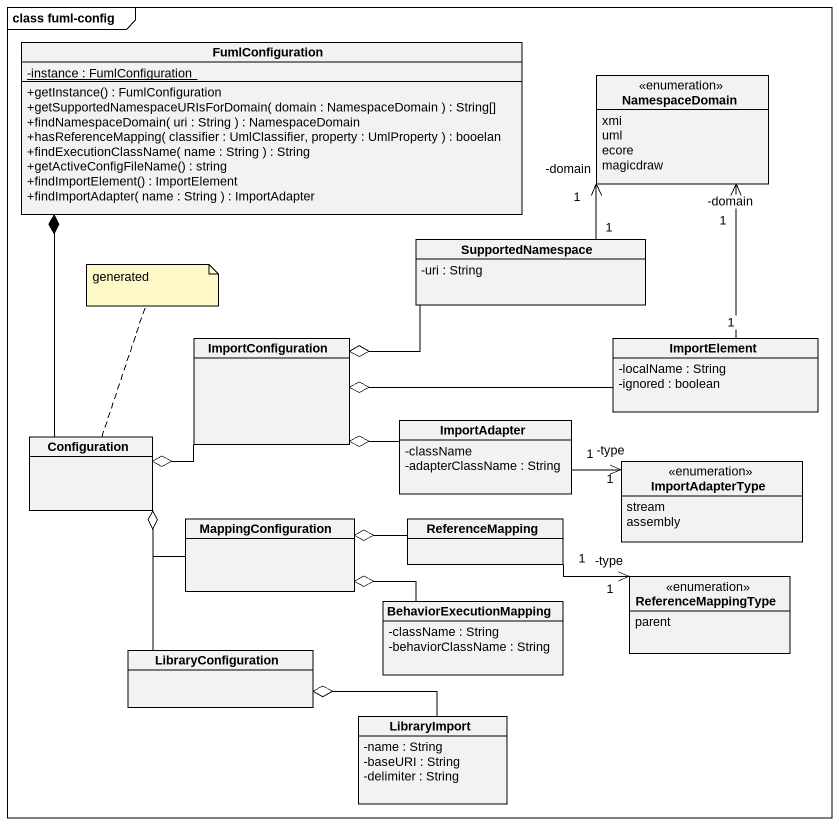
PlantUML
@startuml
mainframe class fuml-config
hide circle
hide empty members
skinparam classAttributeIconSize 0
class FumlConfiguration {
  {static} -instance : FumlConfiguration
  +getInstance() : FumlConfiguration
  +getSupportedNamespaceURIsForDomain( domain : NamespaceDomain ) : String[]
  +findNamespaceDomain( uri : String ) : NamespaceDomain
  +hasReferenceMapping( classifier : UmlClassifier, property : UmlProperty ) : booelan
  +findExecutionClassName( name : String ) : String
  +getActiveConfigFileName() : string
  +findImportElement() : ImportElement
  +findImportAdapter( name : String ) : ImportAdapter
}
enum NamespaceDomain {
  xmi
  uml
  ecore
  magicdraw
}
class SupportedNamespace {
  -uri : String
}
class ImportConfiguration
class ImportElement {
  -localName : String
  -ignored : boolean
}
class Configuration
class ImportAdapter {
  -className
  -adapterClassName : String
}
enum ImportAdapterType {
  stream
  assembly
}
class MappingConfiguration
class ReferenceMapping
class BehaviorExecutionMapping {
  -className : String
  -behaviorClassName : String
}
enum ReferenceMappingType {
  parent
}
class LibraryConfiguration
class LibraryImport {
  -name : String
  -baseURI : String
  -delimiter : String
}
FumlConfiguration *-- Configuration
SupportedNamespace "1" -up-> "-domain\n1" NamespaceDomain
ImportConfiguration o-right- SupportedNamespace
ImportConfiguration o-right- ImportElement
ImportConfiguration o-right- ImportAdapter
ImportElement "1" -up-> "-domain\n1" NamespaceDomain
Configuration o-right- ImportConfiguration
Configuration o-right- MappingConfiguration
Configuration o-- LibraryConfiguration
ImportAdapter "1" -right-> "-type\n1" ImportAdapterType
MappingConfiguration o-right- ReferenceMapping
MappingConfiguration o-right- BehaviorExecutionMapping
ReferenceMapping "1" -right-> "-type\n1" ReferenceMappingType
LibraryConfiguration o-right- LibraryImport
note top of Configuration : generated
@enduml
